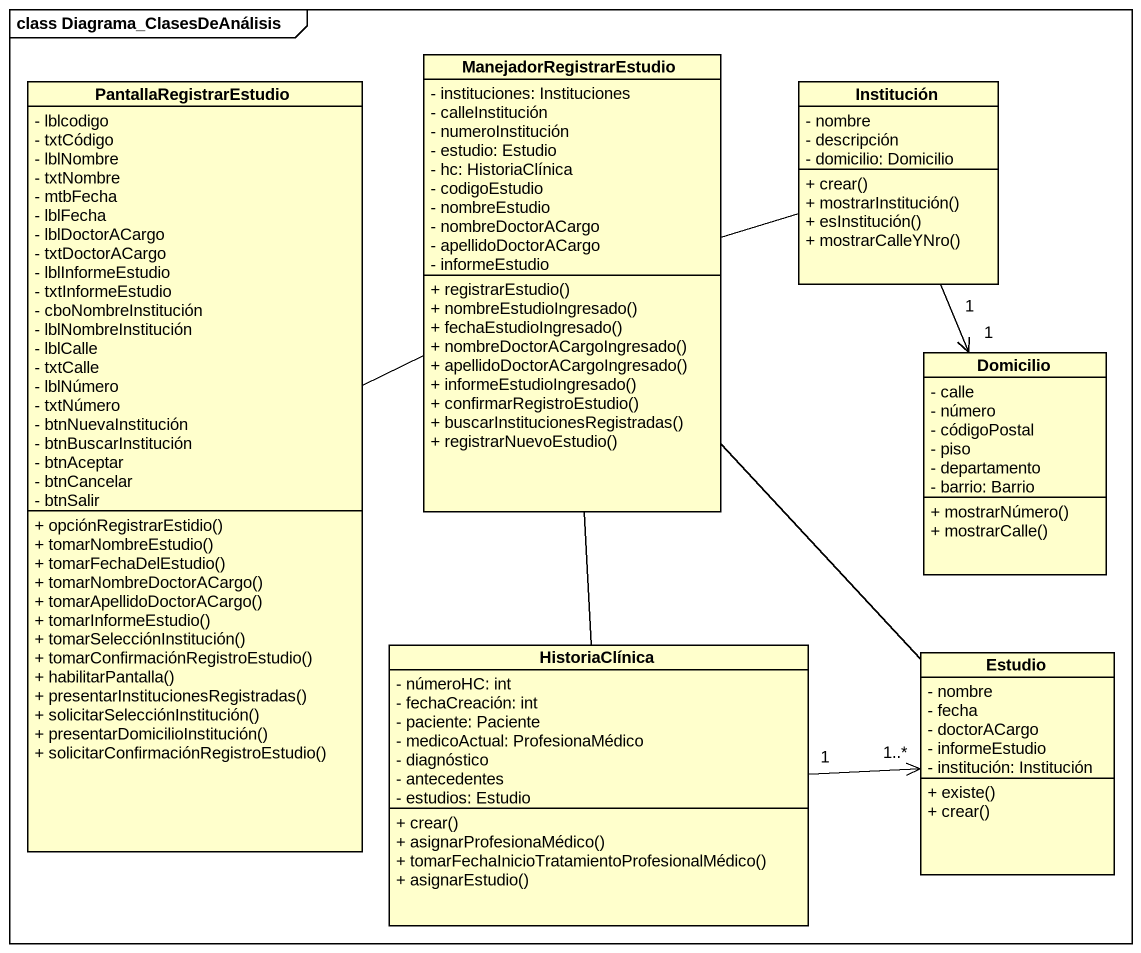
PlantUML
@startuml
mainframe class Diagrama_ClasesDeAnálisis
hide circle
hide empty members
skinparam classAttributeIconSize 0
class PantallaRegistrarEstudio {
  - lblcodigo
  - txtCódigo
  - lblNombre
  - txtNombre
  - mtbFecha
  - lblFecha
  - lblDoctorACargo
  - txtDoctorACargo
  - lblInformeEstudio
  - txtInformeEstudio
  - cboNombreInstitución
  - lblNombreInstitución
  - lblCalle
  - txtCalle
  - lblNúmero
  - txtNúmero
  - btnNuevaInstitución
  - btnBuscarInstitución
  - btnAceptar
  - btnCancelar
  - btnSalir
  + opciónRegistrarEstidio()
  + tomarNombreEstudio()
  + tomarFechaDelEstudio()
  + tomarNombreDoctorACargo()
  + tomarApellidoDoctorACargo()
  + tomarInformeEstudio()
  + tomarSelecciónInstitución()
  + tomarConfirmaciónRegistroEstudio()
  + habilitarPantalla()
  + presentarInstitucionesRegistradas()
  + solicitarSelecciónInstitución()
  + presentarDomicilioInstitución()
  + solicitarConfirmaciónRegistroEstudio()
}
class ManejadorRegistrarEstudio {
  - instituciones: Instituciones
  - calleInstitución
  - numeroInstitución
  - estudio: Estudio
  - hc: HistoriaClínica
  - codigoEstudio
  - nombreEstudio
  - nombreDoctorACargo
  - apellidoDoctorACargo
  - informeEstudio
  + registrarEstudio()
  + nombreEstudioIngresado()
  + fechaEstudioIngresado()
  + nombreDoctorACargoIngresado()
  + apellidoDoctorACargoIngresado()
  + informeEstudioIngresado()
  + confirmarRegistroEstudio()
  + buscarInstitucionesRegistradas()
  + registrarNuevoEstudio()
}
class Institución {
  - nombre
  - descripción
  - domicilio: Domicilio
  + crear()
  + mostrarInstitución()
  + esInstitución()
  + mostrarCalleYNro()
}
class Domicilio {
  - calle
  - número
  - códigoPostal
  - piso
  - departamento
  - barrio: Barrio
  + mostrarNúmero()
  + mostrarCalle()
}
class HistoriaClínica {
  - númeroHC: int
  - fechaCreación: int
  - paciente: Paciente
  - medicoActual: ProfesionaMédico
  - diagnóstico
  - antecedentes
  - estudios: Estudio
  + crear()
  + asignarProfesionaMédico()
  + tomarFechaInicioTratamientoProfesionalMédico()
  + asignarEstudio()
}
class Estudio {
  - nombre
  - fecha
  - doctorACargo
  - informeEstudio
  - institución: Institución
  + existe()
  + crear()
}
PantallaRegistrarEstudio -right- ManejadorRegistrarEstudio
ManejadorRegistrarEstudio -right- Institución
ManejadorRegistrarEstudio -- HistoriaClínica
ManejadorRegistrarEstudio -- Estudio
Institución "1" --> "1" Domicilio
HistoriaClínica "1" -right-> "1..*" Estudio
@enduml
